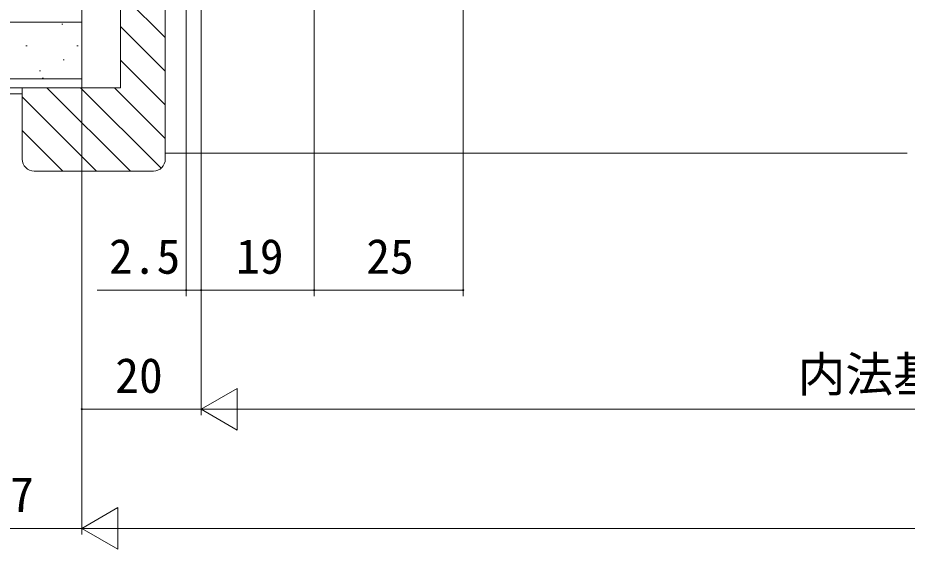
# Model space of a CAD drawing. Units: millimetres, scale not verified. Extents: x -1189 to -189, y -840 to 760.
# Drawn here: x -644.2 to -494.9, y -55.5 to 33.8 of the extents above; entities that cross this region are included whole.
import ezdxf
from ezdxf.enums import TextEntityAlignment as Align

# ---------------------------------------------------------------- set-up
doc = ezdxf.new("R2010")
doc.units = ezdxf.units.MM
doc.header["$LTSCALE"] = 4
doc.linetypes.add('DASHED3', pattern=[4, 3, -1])
doc.layers.add('0-5_YSS_K', color=3, linetype='Continuous', lineweight=9)
doc.layers.add('0-7_YKK_D', color=6, linetype='Continuous', lineweight=9)
doc.styles.add('ＭＳ ゴシック', font='')
doc.styles.get('ＭＳ ゴシック').set_extended_font_data('MS Gothic')

msp = doc.modelspace()

# ---------------------------------------------------------------- linework, layer by layer
at = {"layer": '0-5_YSS_K'}
for p, q in [((-626.926, 22.001), (-626.926, 50.001)), ((-619.426, 50.001), (-619.426, 10.001)), ((-626.926, 37.927), (-619.426, 30.427)), ((-633.422, 22.001), (-633.422, 34.501)), ((-780.922, 33.001), (-633.422, 33.001)), ((-636.606, 32.671), (-636.806, 32.671)), ((-626.926, 32.271), (-619.426, 24.771)), ((-642.614, 29.053), (-642.814, 29.053)), ((-634.039, 29.053), (-634.239, 29.053)), ((-636.378, 26.714), (-636.578, 26.714)), ((-626.926, 26.614), (-619.426, 19.114)), ((-640.341, 24.842), (-640.541, 24.842)), ((-780.922, 23.501), (-633.422, 23.501)), ((-639.886, 23.596), (-640.086, 23.596)), ((-780.922, 22.001), (-633.422, 22.001)), ((-643.426, 10.001), (-643.426, 22.001)), ((-643.426, 22.001), (-626.926, 22.001)), ((-639.284, 22.001), (-625.284, 8.001)), ((-633.627, 22.001), (-620.116, 8.49)), ((-627.97, 22.001), (-619.426, 13.457)), ((-643.426, 20.486), (-630.941, 8.001)), ((-643.426, 14.829), (-636.598, 8.001)), ((-619.426, 11.001), (-494.922, 11.001)), ((-621.426, 8.001), (-641.426, 8.001))]:
    msp.add_line(p, q, dxfattribs=at)
at = {"layer": '0-5_YSS_K', "linetype": 'DASHED3'}
msp.add_line((-780.922, 21.001), (-643.423, 21.001), dxfattribs=at)
at = {"layer": '0-5_YSS_K'}
for centre, start, end in [((-641.426, 10.001), 180, 269.99998), ((-621.426, 10.001), 270, 359.99998)]:
    msp.add_arc(centre, 2, start, end, dxfattribs=at)
at = {"layer": '0-7_YKK_D'}
for p, q in [((-569.427, 150.505), (-569.427, -12.999)), ((-594.427, 142.001), (-594.427, -12.999)), ((-633.426, 123.801), (-633.426, -52.999)), ((-633.426, 123.801), (-633.426, -52.999)), ((-613.427, 109.001), (-613.427, -12.999)), ((-613.427, 109.001), (-613.427, -32.999)), ((-615.927, 108.801), (-615.927, -12.999)), ((-633.426, 104.183), (-633.426, -32.999)), ((-613.427, 104.093), (-613.427, -32.999)), ((-594.427, 104.008), (-594.427, -12.999)), ((-613.427, 98.501), (-613.427, -12.999)), ((-615.927, -11.999), (-630.827, -11.999)), ((-613.427, -11.999), (-615.927, -11.999)), ((-594.427, -11.999), (-613.427, -11.999)), ((-569.427, -11.999), (-594.427, -11.999)), ((-613.427, -31.999), (-607.365, -28.499)), ((-607.365, -35.499), (-607.365, -28.499)), ((-633.426, -31.999), (-613.427, -31.999)), ((-613.427, -31.999), (-607.365, -35.499)), ((-613.427, -31.999), (-601.302, -31.999)), ((-606.427, -31.999), (-380.422, -31.999)), ((-633.426, -51.999), (-627.364, -48.499)), ((-627.364, -55.499), (-627.364, -48.499)), ((-660.425, -51.999), (-633.426, -51.999)), ((-633.426, -51.999), (-627.364, -55.499)), ((-633.426, -51.999), (-621.302, -51.999)), ((-626.426, -51.999), (-360.422, -51.999))]:
    msp.add_line(p, q, dxfattribs=at)
for centre, start, end in [((-615.927, -11.999), 0, 180), ((-613.427, -11.999), 0, 180), ((-613.427, -11.999), 0, 180), ((-594.427, -11.999), 0, 180), ((-594.427, -11.999), 0, 180), ((-569.427, -11.999), 0, 180), ((-615.927, -11.999), 180, 0), ((-613.427, -11.999), 180, 0), ((-613.427, -11.999), 180, 0), ((-594.427, -11.999), 180, 0), ((-594.427, -11.999), 180, 0), ((-569.427, -11.999), 180, 0), ((-633.426, -31.999), 0, 180), ((-633.426, -31.999), 180, 0)]:
    msp.add_arc(centre, 0.106, start, end, dxfattribs=at)

# ---------------------------------------------------------------- texts
at = {"layer": '0-7_YKK_D', "color": 4, "style": 'ＭＳ ゴシック'}
for s, p in [('2.5', (-628.868, -10.999)), ('19', (-607.552, -10.999)), ('25', (-585.694, -10.999)), ('内法基準寸法w', (-513.294, -30.801)), ('20', (-627.825, -30.999)), ('27', (-649.439, -50.999))]:
    msp.add_text(s, height=5.865, dxfattribs=at).set_placement(p, align=Align.BOTTOM_LEFT)

doc.saveas('drawing.dxf')
